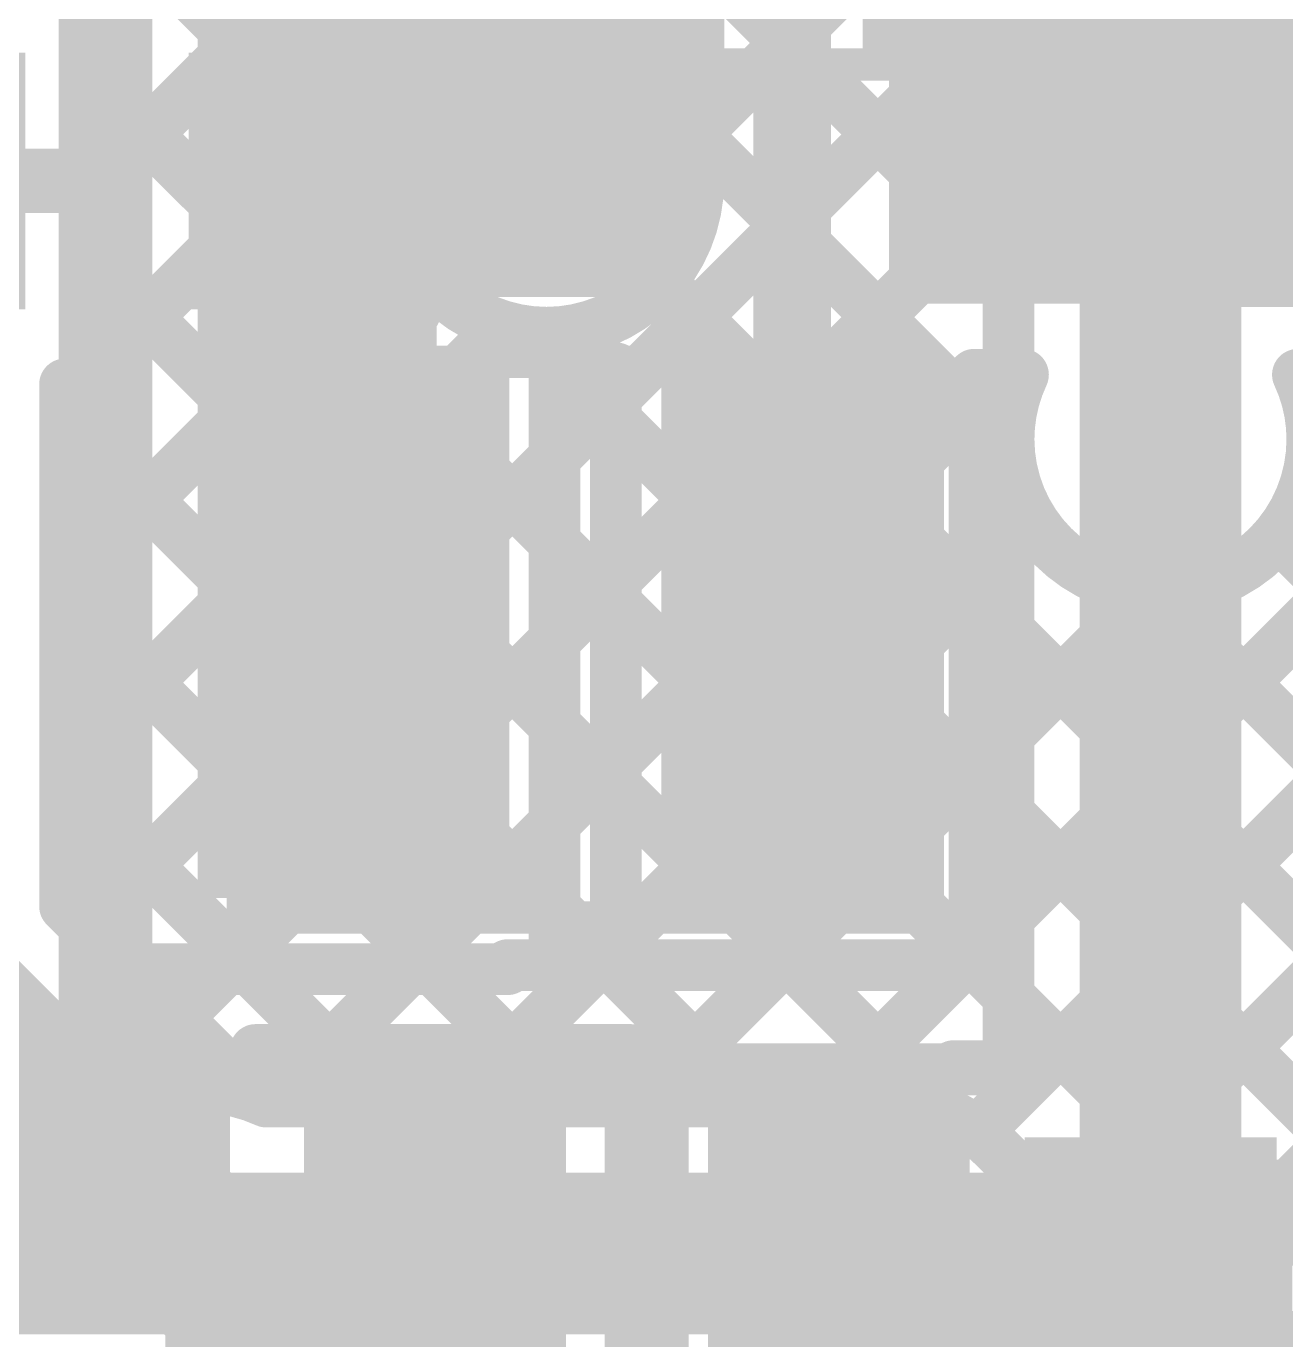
# Model space of a CAD drawing. Header units: millimetres. Extents: x 2.49 to 5.65, y 1.36 to 4.13.
# Drawn here: x 3.1775 to 3.3724, y 1.8217 to 2.0249 of the extents above; entities that cross this region are included whole.
import ezdxf

# ---------------------------------------------------------------- set-up
doc = ezdxf.new("R2010")
doc.units = ezdxf.units.MM
doc.header["$MEASUREMENT"] = 0
for name, color, linetype in [('BottomLayer', 5, 'Continuous'), ('MultiLayer', 9, 'Continuous'), ('TopLayer', 1, 'Continuous'), ('TopOverlay', 2, 'Continuous'), ('TopPaste', 8, 'Continuous'), ('TopSolder', 216, 'Continuous'), ('ViaHoleLayer', 16, 'Continuous')]:
    doc.layers.add(name, color=color, linetype=linetype)

# ---------------------------------------------------------------- blocks, each defined once
blk = doc.blocks.new('NTGD1100LT1G_8')
at = {"layer": 'TopLayer'}
for points in [[(-0.06299, 0.02559), (-0.02559, 0.02559), (-0.06299, 0.04921), (-0.02559, 0.04921)], [(0.02559, 0.02559), (0.06299, 0.02559), (0.02559, 0.04921), (0.06299, 0.04921)], [(-0.06299, -0.01181), (-0.02559, -0.01181), (-0.06299, 0.01181), (-0.02559, 0.01181)], [(0.02559, -0.01181), (0.06299, -0.01181), (0.02559, 0.01181), (0.06299, 0.01181)], [(-0.06299, -0.04921), (-0.02559, -0.04921), (-0.06299, -0.02559), (-0.02559, -0.02559)], [(0.02559, -0.04921), (0.06299, -0.04921), (0.02559, -0.02559), (0.06299, -0.02559)]]:
    blk.add_solid(points, dxfattribs=at)
at = {"layer": 'TopOverlay'}
for points, const_width in [([(-0.045, 0.06, 1), (-0.051, 0.06, 1)], 0.005), ([(-0.03925, 0.063, 1), (-0.03675, 0.063, 1)], 0.0025), ([(-0.03925, 0.063, 1), (-0.03675, 0.063, 1)], 0.0025), ([(0.03675, 0.063, 1), (0.03925, 0.063, 1)], 0.0025), ([(0.03675, 0.063, 1), (0.03925, 0.063, 1)], 0.0025), ([(-0.05225, 0.06, 1), (-0.04975, 0.06, 1)], 0.0025), ([(-0.04625, 0.06, 1), (-0.04375, 0.06, 1)], 0.0025), ([(-0.03925, 0.055, 1), (-0.03675, 0.055, 1)], 0.0025), ([(0.03675, 0.055, 1), (0.03925, 0.055, 1)], 0.0025), ([(-0.03925, -0.055, 1), (-0.03675, -0.055, 1)], 0.0025), ([(0.03675, -0.055, 1), (0.03925, -0.055, 1)], 0.0025), ([(-0.03925, -0.063, 1), (-0.03675, -0.063, 1)], 0.0025), ([(-0.03925, -0.063, 1), (-0.03675, -0.063, 1)], 0.0025), ([(0.03675, -0.063, 1), (0.03925, -0.063, 1)], 0.0025), ([(0.03675, -0.063, 1), (0.03925, -0.063, 1)], 0.0025)]:
    blk.add_lwpolyline(points, format="xyb", close=True, dxfattribs=dict(at, const_width=const_width))
at = {"layer": 'TopOverlay', "const_width": 0.005}
for points in [[(-0.038, 0.063), (-0.038, 0.055)], [(0.038, 0.063), (-0.038, 0.063)], [(0.038, 0.063), (0.038, 0.055)], [(-0.038, -0.055), (-0.038, -0.063)], [(0.038, -0.055), (0.038, -0.063)], [(0.038, -0.063), (-0.038, -0.063)]]:
    blk.add_lwpolyline(points, dxfattribs=at)
at = {"layer": 'TopPaste'}
for points in [[(-0.06299, 0.02559), (-0.02559, 0.02559), (-0.06299, 0.04921), (-0.02559, 0.04921)], [(0.02559, 0.02559), (0.06299, 0.02559), (0.02559, 0.04921), (0.06299, 0.04921)], [(-0.06299, -0.01181), (-0.02559, -0.01181), (-0.06299, 0.01181), (-0.02559, 0.01181)], [(0.02559, -0.01181), (0.06299, -0.01181), (0.02559, 0.01181), (0.06299, 0.01181)], [(-0.06299, -0.04921), (-0.02559, -0.04921), (-0.06299, -0.02559), (-0.02559, -0.02559)], [(0.02559, -0.04921), (0.06299, -0.04921), (0.02559, -0.02559), (0.06299, -0.02559)]]:
    blk.add_solid(points, dxfattribs=at)
at = {"layer": 'TopSolder'}
for points in [[(-0.06699, 0.02159), (-0.02159, 0.02159), (-0.06699, 0.05321), (-0.02159, 0.05321)], [(0.02159, 0.02159), (0.06699, 0.02159), (0.02159, 0.05321), (0.06699, 0.05321)], [(-0.06699, -0.01581), (-0.02159, -0.01581), (-0.06699, 0.01581), (-0.02159, 0.01581)], [(0.02159, -0.01581), (0.06699, -0.01581), (0.02159, 0.01581), (0.06699, 0.01581)], [(-0.06699, -0.05321), (-0.02159, -0.05321), (-0.06699, -0.02159), (-0.02159, -0.02159)], [(0.02159, -0.05321), (0.06699, -0.05321), (0.02159, -0.02159), (0.06699, -0.02159)]]:
    blk.add_solid(points, dxfattribs=at)
blk = doc.blocks.new('TPS61023DRLR_9')
at = {"layer": 'TopLayer'}
for points in [[(-0.04232, 0.01378), (-0.01594, 0.01378), (-0.04232, 0.02559), (-0.01594, 0.02559)], [(0.01594, 0.01378), (0.04232, 0.01378), (0.01594, 0.02559), (0.04232, 0.02559)], [(-0.04232, -0.00591), (-0.01594, -0.00591), (-0.04232, 0.00591), (-0.01594, 0.00591)], [(0.01594, -0.00591), (0.04232, -0.00591), (0.01594, 0.00591), (0.04232, 0.00591)], [(-0.04232, -0.02559), (-0.01594, -0.02559), (-0.04232, -0.01378), (-0.01594, -0.01378)], [(0.01594, -0.02559), (0.04232, -0.02559), (0.01594, -0.01378), (0.04232, -0.01378)]]:
    blk.add_solid(points, dxfattribs=at)
at = {"layer": 'TopOverlay'}
for points, const_width in [([(-0.038, 0.031, 1), (-0.04, 0.031, 1)], 0.005), ([(-0.04125, 0.031, 1), (-0.03875, 0.031, 1)], 0.0025), ([(-0.03925, 0.031, 1), (-0.03675, 0.031, 1)], 0.0025), ([(-0.02125, 0.032, 1), (-0.01875, 0.032, 1)], 0.0025), ([(0.01645, 0.032, 1), (0.01895, 0.032, 1)], 0.0025), ([(-0.0211, -0.031, 1), (-0.0186, -0.031, 1)], 0.0025), ([(0.0166, -0.031, 1), (0.0191, -0.031, 1)], 0.0025)]:
    blk.add_lwpolyline(points, format="xyb", close=True, dxfattribs=dict(at, const_width=const_width))
at = {"layer": 'TopOverlay', "const_width": 0.005}
for points in [[(-0.02, 0.032), (0.0177, 0.032)], [(-0.01985, -0.031), (0.01785, -0.031)]]:
    blk.add_lwpolyline(points, dxfattribs=at)
at = {"layer": 'TopPaste'}
for points in [[(-0.04232, 0.01378), (-0.01594, 0.01378), (-0.04232, 0.02559), (-0.01594, 0.02559)], [(0.01594, 0.01378), (0.04232, 0.01378), (0.01594, 0.02559), (0.04232, 0.02559)], [(-0.04232, -0.00591), (-0.01594, -0.00591), (-0.04232, 0.00591), (-0.01594, 0.00591)], [(0.01594, -0.00591), (0.04232, -0.00591), (0.01594, 0.00591), (0.04232, 0.00591)], [(-0.04232, -0.02559), (-0.01594, -0.02559), (-0.04232, -0.01378), (-0.01594, -0.01378)], [(0.01594, -0.02559), (0.04232, -0.02559), (0.01594, -0.01378), (0.04232, -0.01378)]]:
    blk.add_solid(points, dxfattribs=at)
at = {"layer": 'TopSolder'}
for points in [[(-0.04632, 0.00978), (-0.01194, 0.00978), (-0.04632, 0.02959), (-0.01194, 0.02959)], [(0.01194, 0.00978), (0.04632, 0.00978), (0.01194, 0.02959), (0.04632, 0.02959)], [(-0.04632, -0.00991), (-0.01194, -0.00991), (-0.04632, 0.00991), (-0.01194, 0.00991)], [(0.01194, -0.00991), (0.04632, -0.00991), (0.01194, 0.00991), (0.04632, 0.00991)], [(-0.04632, -0.02959), (-0.01194, -0.02959), (-0.04632, -0.00978), (-0.01194, -0.00978)], [(0.01194, -0.02959), (0.04632, -0.02959), (0.01194, -0.00978), (0.04632, -0.00978)]]:
    blk.add_solid(points, dxfattribs=at)
blk = doc.blocks.new('1239AS_H_1R0M_P2_70')
at = {"layer": 'TopLayer'}
for points in [[(-0.04921, -0.03937), (-0.01575, -0.03937), (-0.04921, 0.03937), (-0.01575, 0.03937)], [(0.01575, -0.03937), (0.04921, -0.03937), (0.01575, 0.03937), (0.04921, 0.03937)]]:
    blk.add_solid(points, dxfattribs=at)
at = {"layer": 'TopOverlay', "const_width": 0.005}
for points in [[(0.053, 0.043), (-0.053, 0.043)], [(-0.053, 0.043), (-0.053, -0.043)], [(0.053, 0.043), (0.053, -0.043)], [(0.053, -0.043), (-0.053, -0.043)]]:
    blk.add_lwpolyline(points, dxfattribs=at)
at = {"layer": 'TopOverlay', "const_width": 0.0025}
for points in [[(-0.05425, 0.043, 1), (-0.05175, 0.043, 1)], [(-0.05425, 0.043, 1), (-0.05175, 0.043, 1)], [(0.05175, 0.043, 1), (0.05425, 0.043, 1)], [(0.05175, 0.043, 1), (0.05425, 0.043, 1)], [(-0.05425, -0.043, 1), (-0.05175, -0.043, 1)], [(-0.05425, -0.043, 1), (-0.05175, -0.043, 1)], [(0.05175, -0.043, 1), (0.05425, -0.043, 1)], [(0.05175, -0.043, 1), (0.05425, -0.043, 1)]]:
    blk.add_lwpolyline(points, format="xyb", close=True, dxfattribs=at)
at = {"layer": 'TopPaste'}
for points in [[(-0.04921, -0.03937), (-0.01575, -0.03937), (-0.04921, 0.03937), (-0.01575, 0.03937)], [(0.01575, -0.03937), (0.04921, -0.03937), (0.01575, 0.03937), (0.04921, 0.03937)]]:
    blk.add_solid(points, dxfattribs=at)
at = {"layer": 'TopSolder'}
for points in [[(-0.05321, -0.04337), (-0.01175, -0.04337), (-0.05321, 0.04337), (-0.01175, 0.04337)], [(0.01175, -0.04337), (0.05321, -0.04337), (0.01175, 0.04337), (0.05321, 0.04337)]]:
    blk.add_solid(points, dxfattribs=at)
blk = doc.blocks.new('C__0805_85')
at = {"layer": 'TopLayer'}
for points in [[(-0.06, -0.03), (-0.02, -0.03), (-0.06, 0.03), (-0.02, 0.03)], [(0.02, -0.03), (0.06, -0.03), (0.02, 0.03), (0.06, 0.03)]]:
    blk.add_solid(points, dxfattribs=at)
at = {"layer": 'TopOverlay', "const_width": 0.005}
for points in [[(-0.064, -0.034), (-0.064, 0.034)], [(-0.024, 0.034), (-0.064, 0.034)], [(0.064, 0.034), (0.024, 0.034)], [(0.064, -0.034), (0.064, 0.034)], [(-0.024, -0.034), (-0.064, -0.034)], [(0.064, -0.034), (0.024, -0.034)]]:
    blk.add_lwpolyline(points, dxfattribs=at)
at = {"layer": 'TopOverlay', "const_width": 0.0025}
for points in [[(-0.06525, 0.034, 1), (-0.06275, 0.034, 1)], [(-0.06525, 0.034, 1), (-0.06275, 0.034, 1)], [(-0.02525, 0.034, 1), (-0.02275, 0.034, 1)], [(0.02275, 0.034, 1), (0.02525, 0.034, 1)], [(0.06275, 0.034, 1), (0.06525, 0.034, 1)], [(0.06275, 0.034, 1), (0.06525, 0.034, 1)], [(-0.06525, -0.034, 1), (-0.06275, -0.034, 1)], [(-0.06525, -0.034, 1), (-0.06275, -0.034, 1)], [(-0.02525, -0.034, 1), (-0.02275, -0.034, 1)], [(0.02275, -0.034, 1), (0.02525, -0.034, 1)], [(0.06275, -0.034, 1), (0.06525, -0.034, 1)], [(0.06275, -0.034, 1), (0.06525, -0.034, 1)]]:
    blk.add_lwpolyline(points, format="xyb", close=True, dxfattribs=at)
at = {"layer": 'TopPaste'}
for points in [[(-0.06, -0.03), (-0.02, -0.03), (-0.06, 0.03), (-0.02, 0.03)], [(0.02, -0.03), (0.06, -0.03), (0.02, 0.03), (0.06, 0.03)]]:
    blk.add_solid(points, dxfattribs=at)
at = {"layer": 'TopSolder'}
for points in [[(-0.06276, -0.03276), (-0.01724, -0.03276), (-0.06276, 0.03276), (-0.01724, 0.03276)], [(0.01724, -0.03276), (0.06276, -0.03276), (0.01724, 0.03276), (0.06276, 0.03276)]]:
    blk.add_solid(points, dxfattribs=at)
blk = doc.blocks.new('C__0603_88')
at = {"layer": 'TopLayer'}
for points in [[(-0.045, 0.0175), (-0.045, -0.0175), (-0.015, 0.0175), (-0.015, -0.0175)], [(0.015, 0.0175), (0.015, -0.0175), (0.045, 0.0175), (0.045, -0.0175)]]:
    blk.add_solid(points, dxfattribs=at)
at = {"layer": 'TopOverlay', "const_width": 0.005}
for points in [[(-0.018, 0.021), (-0.049, 0.021)], [(-0.049, 0.021), (-0.049, -0.021)], [(0.049, 0.021), (0.018, 0.021)], [(0.049, 0.021), (0.049, -0.021)], [(-0.018, -0.021), (-0.049, -0.021)], [(0.049, -0.021), (0.018, -0.021)]]:
    blk.add_lwpolyline(points, dxfattribs=at)
at = {"layer": 'TopOverlay', "const_width": 0.0025}
for points in [[(-0.05025, 0.021, 1), (-0.04775, 0.021, 1)], [(-0.05025, 0.021, 1), (-0.04775, 0.021, 1)], [(-0.01925, 0.021, 1), (-0.01675, 0.021, 1)], [(0.01675, 0.021, 1), (0.01925, 0.021, 1)], [(0.04775, 0.021, 1), (0.05025, 0.021, 1)], [(0.04775, 0.021, 1), (0.05025, 0.021, 1)], [(-0.05025, -0.021, 1), (-0.04775, -0.021, 1)], [(-0.05025, -0.021, 1), (-0.04775, -0.021, 1)], [(-0.01925, -0.021, 1), (-0.01675, -0.021, 1)], [(0.01675, -0.021, 1), (0.01925, -0.021, 1)], [(0.04775, -0.021, 1), (0.05025, -0.021, 1)], [(0.04775, -0.021, 1), (0.05025, -0.021, 1)]]:
    blk.add_lwpolyline(points, format="xyb", close=True, dxfattribs=at)
at = {"layer": 'TopPaste'}
for points in [[(-0.045, 0.0175), (-0.045, -0.0175), (-0.015, 0.0175), (-0.015, -0.0175)], [(0.015, 0.0175), (0.015, -0.0175), (0.045, 0.0175), (0.045, -0.0175)]]:
    blk.add_solid(points, dxfattribs=at)
at = {"layer": 'TopSolder'}
for points in [[(-0.04736, 0.01986), (-0.04736, -0.01986), (-0.01264, 0.01986), (-0.01264, -0.01986)], [(0.01264, 0.01986), (0.01264, -0.01986), (0.04736, 0.01986), (0.04736, -0.01986)]]:
    blk.add_solid(points, dxfattribs=at)
blk = doc.blocks.new('C__0603_91')
at = {"layer": 'TopLayer'}
for points in [[(-0.045, 0.0175), (-0.045, -0.0175), (-0.015, 0.0175), (-0.015, -0.0175)], [(0.015, 0.0175), (0.015, -0.0175), (0.045, 0.0175), (0.045, -0.0175)]]:
    blk.add_solid(points, dxfattribs=at)
at = {"layer": 'TopOverlay', "const_width": 0.005}
for points in [[(-0.049, 0.021), (-0.049, -0.021)], [(-0.018, 0.021), (-0.049, 0.021)], [(0.049, 0.021), (0.018, 0.021)], [(0.049, 0.021), (0.049, -0.021)], [(-0.018, -0.021), (-0.049, -0.021)], [(0.049, -0.021), (0.018, -0.021)]]:
    blk.add_lwpolyline(points, dxfattribs=at)
at = {"layer": 'TopOverlay', "const_width": 0.0025}
for points in [[(-0.05025, 0.021, 1), (-0.04775, 0.021, 1)], [(-0.05025, 0.021, 1), (-0.04775, 0.021, 1)], [(-0.01925, 0.021, 1), (-0.01675, 0.021, 1)], [(0.01675, 0.021, 1), (0.01925, 0.021, 1)], [(0.04775, 0.021, 1), (0.05025, 0.021, 1)], [(0.04775, 0.021, 1), (0.05025, 0.021, 1)], [(-0.05025, -0.021, 1), (-0.04775, -0.021, 1)], [(-0.05025, -0.021, 1), (-0.04775, -0.021, 1)], [(-0.01925, -0.021, 1), (-0.01675, -0.021, 1)], [(0.01675, -0.021, 1), (0.01925, -0.021, 1)], [(0.04775, -0.021, 1), (0.05025, -0.021, 1)], [(0.04775, -0.021, 1), (0.05025, -0.021, 1)]]:
    blk.add_lwpolyline(points, format="xyb", close=True, dxfattribs=at)
at = {"layer": 'TopPaste'}
for points in [[(-0.045, 0.0175), (-0.045, -0.0175), (-0.015, 0.0175), (-0.015, -0.0175)], [(0.015, 0.0175), (0.015, -0.0175), (0.045, 0.0175), (0.045, -0.0175)]]:
    blk.add_solid(points, dxfattribs=at)
at = {"layer": 'TopSolder'}
for points in [[(-0.049, 0.0215), (-0.049, -0.0215), (-0.011, 0.0215), (-0.011, -0.0215)], [(0.011, 0.0215), (0.011, -0.0215), (0.049, 0.0215), (0.049, -0.0215)]]:
    blk.add_solid(points, dxfattribs=at)

msp = doc.modelspace()

# ---------------------------------------------------------------- linework, layer by layer
at = {"layer": 'BottomLayer'}
for points, const_width in [([(3.301, 1.8585), (3.694, 2.2515)], 0.008), ([(3.32463, 1.85385), (3.72228, 2.2515)], 0.008), ([(3.33895, 1.83988), (3.75057, 2.2515)], 0.008), ([(3.36445, 1.8371), (3.66996, 2.14261)], 0.008), ([(3.258, 2.001), (3.258, 2.124)], 0.025), ([(3.353, 1.961), (3.353, 2.121)], 0.025), ([(3.2345, 2.001), (3.2345, 2.124)], 0.008), ([(3.1865, 1.85397), (3.1865, 2.12127)], 0.008), ([(3.3295, 1.961), (3.3295, 2.121)], 0.008), ([(3.2815, 2.001), (3.2815, 2.11427)], 0.008), ([(3.1865, 2.02684), (3.2345, 2.07484)], 0.008), ([(3.1865, 2.07438), (3.2345, 2.02638)], 0.008), ([(3.2815, 2.06423), (3.3295, 2.01623)], 0.008), ([(3.2815, 2.00871), (3.3295, 2.05671)], 0.008), ([(3.1865, 1.99856), (3.2345, 2.04656)], 0.008), ([(3.1865, 2.04609), (3.23471, 1.99788)], 0.008), ([(3.2815, 2.03594), (3.3295, 1.98794)], 0.008), ([(3.1865, 1.88542), (3.3295, 2.02842)], 0.008), ([(3.1865, 1.97028), (3.2345, 2.01828)], 0.008), ([(3.1865, 2.01781), (3.36721, 1.8371)], 0.008), ([(3.2815, 2.00766), (3.32954, 1.95962)], 0.008), ([(3.1865, 1.85714), (3.3295, 2.00014)], 0.008), ([(3.1865, 1.94199), (3.23636, 1.99185)], 0.008), ([(3.1865, 1.98952), (3.31912, 1.8569)], 0.008), ([(3.27553, 1.98535), (3.41679, 1.84408)], 0.008), ([(3.1865, 1.91371), (3.25128, 1.97848)], 0.008), ([(3.25488, 1.97771), (3.39549, 1.8371)], 0.008), ([(3.21615, 1.8585), (3.3295, 1.97185)], 0.008), ([(3.1865, 1.96124), (3.28924, 1.8585)], 0.008), ([(3.24443, 1.8585), (3.33363, 1.9477)], 0.008), ([(3.37125, 1.94619), (3.43761, 1.87984)], 0.008), ([(3.27271, 1.8585), (3.35175, 1.93753)], 0.008), ([(3.35162, 1.93754), (3.42346, 1.8657)], 0.008), ([(3.1865, 1.93295), (3.26095, 1.8585)], 0.008), ([(3.1865, 1.90467), (3.23267, 1.8585)], 0.008), ([(3.1865, 1.87639), (3.20214, 1.86074)], 0.008), ([(3.21468, 1.8585), (3.3106, 1.8585)], 0.008), ([(3.204, 1.835), (3.204, 1.85681)], 0.01), ([(3.32723, 1.8516), (3.34173, 1.8371)], 0.008), ([(3.204, 1.835), (3.231, 1.808)], 0.025), ([(3.204, 1.835), (3.3106, 1.835)], 0.025), ([(3.3106, 1.835), (3.332, 1.8136)], 0.025), ([(3.204, 1.81319), (3.204, 1.835)], 0.01), ([(3.34173, 1.8371), (3.40879, 1.8371)], 0.008), ([(3.332, 1.8136), (3.44029, 1.8136)], 0.025)]:
    msp.add_lwpolyline(points, dxfattribs=dict(at, const_width=const_width))
for points, const_width in [([(3.1845, 2.02684, 1), (3.1885, 2.02684, 1)], 0.004), ([(3.3275, 2.02842, 1), (3.3315, 2.02842, 1)], 0.004), ([(3.2325, 2.02638, 1), (3.2365, 2.02638, 1)], 0.004), ([(3.1845, 2.01781, 1), (3.1885, 2.01781, 1)], 0.004), ([(3.2325, 2.01828, 1), (3.2365, 2.01828, 1)], 0.004), ([(3.3275, 2.01623, 1), (3.3315, 2.01623, 1)], 0.004), ([(3.25175, 2.001, 1), (3.26425, 2.001, 1)], 0.0125), ([(3.25209, 2.001, 1), (3.26391, 2.001, 1)], 0.01181), ([(3.2795, 2.00871, 1), (3.2835, 2.00871, 1)], 0.004), ([(3.2795, 2.00766, 1), (3.2835, 2.00766, 1)], 0.004), ([(3.2325, 2.001, 1), (3.2365, 2.001, 1)], 0.004), ([(3.2325, 2.001, 1), (3.2365, 2.001, 1)], 0.004), ([(3.2795, 2.001, 1), (3.2835, 2.001, 1)], 0.004), ([(3.2795, 2.001, 1), (3.2835, 2.001, 1)], 0.004), ([(3.1845, 1.99856, 1), (3.1885, 1.99856, 1)], 0.004), ([(3.3275, 2.00014, 1), (3.3315, 2.00014, 1)], 0.004), ([(3.23271, 1.99788, 1), (3.23671, 1.99788, 1)], 0.004), ([(3.23436, 1.99185, 1), (3.23836, 1.99185, 1)], 0.004), ([(3.1845, 1.98952, 1), (3.1885, 1.98952, 1)], 0.004), ([(3.3275, 1.98794, 1), (3.3315, 1.98794, 1)], 0.004), ([(3.27353, 1.98535, 1), (3.27753, 1.98535, 1)], 0.004), ([(3.24928, 1.97848, 1), (3.25328, 1.97848, 1)], 0.004), ([(3.25288, 1.97771, 1), (3.25688, 1.97771, 1)], 0.004), ([(3.3275, 1.97185, 1), (3.3315, 1.97185, 1)], 0.004), ([(3.1845, 1.97028, 1), (3.1885, 1.97028, 1)], 0.004), ([(3.34675, 1.961, 1), (3.35925, 1.961, 1)], 0.0125), ([(3.34709, 1.961, 1), (3.35891, 1.961, 1)], 0.01181), ([(3.1845, 1.96124, 1), (3.1885, 1.96124, 1)], 0.004), ([(3.3275, 1.961, 1), (3.3315, 1.961, 1)], 0.004), ([(3.3275, 1.961, 1), (3.3315, 1.961, 1)], 0.004), ([(3.32754, 1.95962, 1), (3.33154, 1.95962, 1)], 0.004), ([(3.33163, 1.9477, 1), (3.33563, 1.9477, 1)], 0.004), ([(3.36925, 1.94619, 1), (3.37325, 1.94619, 1)], 0.004), ([(3.1845, 1.94199, 1), (3.1885, 1.94199, 1)], 0.004), ([(3.34962, 1.93754, 1), (3.35362, 1.93754, 1)], 0.004), ([(3.34975, 1.93753, 1), (3.35375, 1.93753, 1)], 0.004), ([(3.1845, 1.93295, 1), (3.1885, 1.93295, 1)], 0.004), ([(3.1845, 1.91371, 1), (3.1885, 1.91371, 1)], 0.004), ([(3.1845, 1.90467, 1), (3.1885, 1.90467, 1)], 0.004), ([(3.1845, 1.88542, 1), (3.1885, 1.88542, 1)], 0.004), ([(3.1845, 1.87639, 1), (3.1885, 1.87639, 1)], 0.004), ([(3.20014, 1.86074, 1), (3.20414, 1.86074, 1)], 0.004), ([(3.21268, 1.8585, 1), (3.21668, 1.8585, 1)], 0.004), ([(3.21268, 1.8585, 1), (3.21668, 1.8585, 1)], 0.004), ([(3.21415, 1.8585, 1), (3.21815, 1.8585, 1)], 0.004), ([(3.23067, 1.8585, 1), (3.23467, 1.8585, 1)], 0.004), ([(3.24243, 1.8585, 1), (3.24643, 1.8585, 1)], 0.004), ([(3.25895, 1.8585, 1), (3.26295, 1.8585, 1)], 0.004), ([(3.27071, 1.8585, 1), (3.27471, 1.8585, 1)], 0.004), ([(3.28724, 1.8585, 1), (3.29124, 1.8585, 1)], 0.004), ([(3.299, 1.8585, 1), (3.303, 1.8585, 1)], 0.004), ([(3.3086, 1.8585, 1), (3.3126, 1.8585, 1)], 0.004), ([(3.3086, 1.8585, 1), (3.3126, 1.8585, 1)], 0.004), ([(3.3086, 1.8585, 1), (3.3126, 1.8585, 1)], 0.004), ([(3.1845, 1.85714, 1), (3.1885, 1.85714, 1)], 0.004), ([(3.2015, 1.85681, 1), (3.2065, 1.85681, 1)], 0.005), ([(3.31712, 1.8569, 1), (3.32112, 1.8569, 1)], 0.004), ([(3.1845, 1.85397, 1), (3.1885, 1.85397, 1)], 0.004), ([(3.1845, 1.85397, 1), (3.1885, 1.85397, 1)], 0.004), ([(3.32263, 1.85385, 1), (3.32663, 1.85385, 1)], 0.004), ([(3.32522, 1.85162, 1), (3.32922, 1.85162, 1)], 0.004), ([(3.32523, 1.8516, 1), (3.32923, 1.8516, 1)], 0.004), ([(3.32523, 1.8516, 1), (3.32923, 1.8516, 1)], 0.004), ([(3.19775, 1.835, 1), (3.21025, 1.835, 1)], 0.0125), ([(3.19775, 1.835, 1), (3.21025, 1.835, 1)], 0.0125), ([(3.19809, 1.835, 1), (3.20991, 1.835, 1)], 0.01181), ([(3.30435, 1.835, 1), (3.31685, 1.835, 1)], 0.0125), ([(3.30435, 1.835, 1), (3.31685, 1.835, 1)], 0.0125), ([(3.33695, 1.83988, 1), (3.34095, 1.83988, 1)], 0.004), ([(3.2015, 1.835, 1), (3.2065, 1.835, 1)], 0.005), ([(3.2015, 1.835, 1), (3.2065, 1.835, 1)], 0.005), ([(3.33973, 1.8371, 1), (3.34373, 1.8371, 1)], 0.004), ([(3.33973, 1.8371, 1), (3.34373, 1.8371, 1)], 0.004), ([(3.36245, 1.8371, 1), (3.36645, 1.8371, 1)], 0.004), ([(3.36521, 1.8371, 1), (3.36921, 1.8371, 1)], 0.004), ([(3.32575, 1.8136, 1), (3.33825, 1.8136, 1)], 0.0125), ([(3.32575, 1.8136, 1), (3.33825, 1.8136, 1)], 0.0125)]:
    msp.add_lwpolyline(points, format="xyb", close=True, dxfattribs=dict(at, const_width=const_width))
at = {"layer": 'BottomLayer', "const_width": 0.008}
for points in [[(3.2815, 2.001, -1), (3.2345, 2.001)], [(3.3765, 1.961, -1), (3.3295, 1.961)], [(3.1865, 1.85397, -0.301529), (3.21468, 1.8585)], [(3.3106, 1.8585, -0.198912), (3.32722, 1.85162)], [(3.3106, 1.8585, -0.199188), (3.32723, 1.8516)]]:
    msp.add_lwpolyline(points, format="xyb", dxfattribs=at)
at = {"layer": 'MultiLayer', "const_width": 0.01181}
for points in [[(3.25209, 2.001, 1), (3.26391, 2.001, 1)], [(3.34709, 1.961, 1), (3.35891, 1.961, 1)], [(3.19809, 1.835, 1), (3.20991, 1.835, 1)]]:
    msp.add_lwpolyline(points, format="xyb", close=True, dxfattribs=at)
at = {"layer": 'TopLayer'}
for points, const_width in [([(3.193, 1.87923), (3.193, 2.079)], 0.008), ([(3.213, 2.001), (3.213, 2.05)], 0.012), ([(3.296, 1.93048), (3.296, 2.041)], 0.012), ([(3.189, 2.0185), (3.189, 2.0325)], 0.008), ([(3.189, 2.0185), (3.189, 2.0325)], 0.008), ([(3.189, 1.9695), (3.189, 2.0185)], 0.008), ([(3.189, 2.01531), (3.193, 2.01131)], 0.008), ([(3.189, 2.00106), (3.193, 2.00506)], 0.008), ([(3.213, 2.001), (3.23152, 1.98248)], 0.012), ([(3.16, 2.001), (3.185, 2.001)], 0.01), ([(3.189, 1.98702), (3.193, 1.98302)], 0.008), ([(3.23152, 1.93), (3.23152, 1.98248)], 0.012), ([(3.189, 1.97278), (3.193, 1.97678)], 0.008), ([(3.18572, 1.9695), (3.189, 1.97278)], 0.008), ([(3.25925, 1.972), (3.26875, 1.972)], 0.008), ([(3.25925, 1.87963), (3.25925, 1.972)], 0.008), ([(3.26059, 1.972), (3.26875, 1.96384)], 0.008), ([(3.26875, 1.87963), (3.26875, 1.972)], 0.008), ([(3.32421, 1.96657), (3.32865, 1.971)], 0.008), ([(3.32421, 1.971), (3.33173, 1.971)], 0.008), ([(3.32421, 1.87963), (3.32421, 1.971)], 0.008), ([(3.37427, 1.971), (3.5282, 1.971)], 0.008), ([(3.37473, 1.971), (3.48173, 1.864)], 0.008), ([(3.1835, 1.9695), (3.189, 1.9695)], 0.008), ([(3.1835, 1.88873), (3.1835, 1.9695)], 0.008), ([(3.1835, 1.96728), (3.18572, 1.9695)], 0.008), ([(3.353, 1.841), (3.353, 1.961)], 0.025), ([(3.25925, 1.95818), (3.26875, 1.96767)], 0.008), ([(3.1835, 1.96424), (3.193, 1.95474)], 0.008), ([(3.32421, 1.96495), (3.3295, 1.95966)], 0.008), ([(3.3295, 1.864), (3.3295, 1.961)], 0.008), ([(3.1835, 1.93899), (3.193, 1.94849)], 0.008), ([(3.25925, 1.94506), (3.26875, 1.93556)], 0.008), ([(3.32421, 1.93828), (3.3295, 1.94357)], 0.008), ([(3.25925, 1.92989), (3.26875, 1.93939)], 0.008), ([(3.1835, 1.93595), (3.193, 1.92645)], 0.008), ([(3.32421, 1.93666), (3.3295, 1.93138)], 0.008), ([(3.296, 1.93048), (3.29648, 1.93)], 0.012), ([(3.1835, 1.91071), (3.193, 1.92021)], 0.008), ([(3.25925, 1.91677), (3.26875, 1.90727)], 0.008), ([(3.32421, 1.91), (3.3295, 1.91529)], 0.008), ([(3.25925, 1.90161), (3.26875, 1.9111)], 0.008), ([(3.1835, 1.90767), (3.193, 1.89817)], 0.008), ([(3.32421, 1.90838), (3.3295, 1.90309)], 0.008), ([(3.18666, 1.88558), (3.193, 1.89192)], 0.008), ([(3.1835, 1.88873), (3.193, 1.87923)], 0.008), ([(3.25925, 1.88849), (3.28424, 1.8635)], 0.008), ([(3.16, 1.879), (3.204, 1.835)], 0.025), ([(3.32421, 1.88171), (3.3295, 1.887)], 0.008), ([(3.25243, 1.8665), (3.26875, 1.88282)], 0.008), ([(3.19323, 1.879), (3.252, 1.879)], 0.008), ([(3.19323, 1.879), (3.213, 1.85923)], 0.008), ([(3.2008, 1.87144), (3.20836, 1.879)], 0.008), ([(3.21217, 1.879), (3.22467, 1.8665)], 0.008), ([(3.22415, 1.8665), (3.23665, 1.879)], 0.008), ([(3.24045, 1.879), (3.25295, 1.8665)], 0.008), ([(3.252, 1.87963), (3.25925, 1.87963)], 0.008), ([(3.26875, 1.87963), (3.32421, 1.87963)], 0.008), ([(3.27771, 1.8635), (3.29384, 1.87963)], 0.008), ([(3.29639, 1.87963), (3.31252, 1.8635)], 0.008), ([(3.306, 1.8635), (3.32213, 1.87963)], 0.008), ([(3.32421, 1.88009), (3.3295, 1.87481)], 0.008), ([(3.213, 1.8665), (3.271, 1.8665)], 0.008), ([(3.213, 1.85923), (3.213, 1.8665)], 0.008), ([(3.271, 1.8035), (3.271, 1.8665)], 0.008), ([(3.242, 1.835), (3.242, 1.8625)], 0.01), ([(3.276, 1.8635), (3.321, 1.8635)], 0.008), ([(3.276, 1.8145), (3.276, 1.8635)], 0.008), ([(3.321, 1.864), (3.3295, 1.864)], 0.008), ([(3.321, 1.8635), (3.328, 1.8635)], 0.008), ([(3.271, 1.85679), (3.276, 1.86179)], 0.008), ([(3.204, 1.835), (3.204, 1.85681)], 0.01), ([(3.271, 1.84845), (3.276, 1.84345)], 0.008), ([(2.988, 1.835), (3.204, 1.835)], 0.025), ([(3.204, 1.835), (3.242, 1.835)], 0.025), ([(3.302, 1.835), (3.33711, 1.835)], 0.025), ([(3.34206, 1.83006), (3.35071, 1.8214)], 0.025), ([(3.204, 1.81319), (3.204, 1.835)], 0.01), ([(3.242, 1.835), (3.267, 1.835)], 0.01), ([(3.271, 1.8285), (3.276, 1.8335)], 0.008), ([(3.271, 1.82017), (3.276, 1.81517)], 0.008)]:
    msp.add_lwpolyline(points, dxfattribs=dict(at, const_width=const_width))
for points, const_width in [([(3.187, 2.0185, 1), (3.191, 2.0185, 1)], 0.004), ([(3.187, 2.0185, 1), (3.191, 2.0185, 1)], 0.004), ([(3.187, 2.0185, 1), (3.191, 2.0185, 1)], 0.004), ([(3.187, 2.01531, 1), (3.191, 2.01531, 1)], 0.004), ([(3.191, 2.01131, 1), (3.195, 2.01131, 1)], 0.004), ([(3.25209, 2.001, 1), (3.26391, 2.001, 1)], 0.01181), ([(3.191, 2.00506, 1), (3.195, 2.00506, 1)], 0.004), ([(3.21, 2.001, 1), (3.216, 2.001, 1)], 0.006), ([(3.21, 2.001, 1), (3.216, 2.001, 1)], 0.006), ([(3.1825, 2.001, 1), (3.1875, 2.001, 1)], 0.005), ([(3.187, 2.00106, 1), (3.191, 2.00106, 1)], 0.004), ([(3.187, 1.98702, 1), (3.191, 1.98702, 1)], 0.004), ([(3.22852, 1.98248, 1), (3.23452, 1.98248, 1)], 0.006), ([(3.22852, 1.98248, 1), (3.23452, 1.98248, 1)], 0.006), ([(3.191, 1.98302, 1), (3.195, 1.98302, 1)], 0.004), ([(3.191, 1.97678, 1), (3.195, 1.97678, 1)], 0.004), ([(3.187, 1.97278, 1), (3.191, 1.97278, 1)], 0.004), ([(3.187, 1.97278, 1), (3.191, 1.97278, 1)], 0.004), ([(3.25725, 1.972, 1), (3.26125, 1.972, 1)], 0.004), ([(3.25725, 1.972, 1), (3.26125, 1.972, 1)], 0.004), ([(3.25859, 1.972, 1), (3.26259, 1.972, 1)], 0.004), ([(3.26675, 1.972, 1), (3.27075, 1.972, 1)], 0.004), ([(3.26675, 1.972, 1), (3.27075, 1.972, 1)], 0.004), ([(3.32221, 1.971, 1), (3.32621, 1.971, 1)], 0.004), ([(3.32221, 1.971, 1), (3.32621, 1.971, 1)], 0.004), ([(3.32665, 1.971, 1), (3.33065, 1.971, 1)], 0.004), ([(3.32973, 1.971, 1), (3.33373, 1.971, 1)], 0.004), ([(3.32973, 1.971, 1), (3.33373, 1.971, 1)], 0.004), ([(3.37227, 1.971, 1), (3.37627, 1.971, 1)], 0.004), ([(3.37227, 1.971, 1), (3.37627, 1.971, 1)], 0.004), ([(3.37273, 1.971, 1), (3.37673, 1.971, 1)], 0.004), ([(3.1815, 1.9695, 1), (3.1855, 1.9695, 1)], 0.004), ([(3.1815, 1.9695, 1), (3.1855, 1.9695, 1)], 0.004), ([(3.18372, 1.9695, 1), (3.18772, 1.9695, 1)], 0.004), ([(3.18372, 1.9695, 1), (3.18772, 1.9695, 1)], 0.004), ([(3.187, 1.9695, 1), (3.191, 1.9695, 1)], 0.004), ([(3.187, 1.9695, 1), (3.191, 1.9695, 1)], 0.004), ([(3.34675, 1.961, 1), (3.35925, 1.961, 1)], 0.0125), ([(3.34709, 1.961, 1), (3.35891, 1.961, 1)], 0.01181), ([(3.1815, 1.96728, 1), (3.1855, 1.96728, 1)], 0.004), ([(3.26675, 1.96767, 1), (3.27075, 1.96767, 1)], 0.004), ([(3.32221, 1.96657, 1), (3.32621, 1.96657, 1)], 0.004), ([(3.1815, 1.96424, 1), (3.1855, 1.96424, 1)], 0.004), ([(3.26675, 1.96384, 1), (3.27075, 1.96384, 1)], 0.004), ([(3.32221, 1.96495, 1), (3.32621, 1.96495, 1)], 0.004), ([(3.3275, 1.961, 1), (3.3315, 1.961, 1)], 0.004), ([(3.3275, 1.961, 1), (3.3315, 1.961, 1)], 0.004), ([(3.3275, 1.95966, 1), (3.3315, 1.95966, 1)], 0.004), ([(3.25725, 1.95818, 1), (3.26125, 1.95818, 1)], 0.004), ([(3.191, 1.95474, 1), (3.195, 1.95474, 1)], 0.004), ([(3.191, 1.94849, 1), (3.195, 1.94849, 1)], 0.004), ([(3.25725, 1.94506, 1), (3.26125, 1.94506, 1)], 0.004), ([(3.3275, 1.94357, 1), (3.3315, 1.94357, 1)], 0.004), ([(3.26675, 1.93939, 1), (3.27075, 1.93939, 1)], 0.004), ([(3.1815, 1.93899, 1), (3.1855, 1.93899, 1)], 0.004), ([(3.32221, 1.93828, 1), (3.32621, 1.93828, 1)], 0.004), ([(3.1815, 1.93595, 1), (3.1855, 1.93595, 1)], 0.004), ([(3.26675, 1.93556, 1), (3.27075, 1.93556, 1)], 0.004), ([(3.32221, 1.93666, 1), (3.32621, 1.93666, 1)], 0.004), ([(3.22852, 1.93, 1), (3.23452, 1.93, 1)], 0.006), ([(3.293, 1.93048, 1), (3.299, 1.93048, 1)], 0.006), ([(3.293, 1.93048, 1), (3.299, 1.93048, 1)], 0.006), ([(3.29348, 1.93, 1), (3.29948, 1.93, 1)], 0.006), ([(3.3275, 1.93138, 1), (3.3315, 1.93138, 1)], 0.004), ([(3.25725, 1.92989, 1), (3.26125, 1.92989, 1)], 0.004), ([(3.191, 1.92645, 1), (3.195, 1.92645, 1)], 0.004), ([(3.191, 1.92021, 1), (3.195, 1.92021, 1)], 0.004), ([(3.25725, 1.91677, 1), (3.26125, 1.91677, 1)], 0.004), ([(3.3275, 1.91529, 1), (3.3315, 1.91529, 1)], 0.004), ([(3.26675, 1.9111, 1), (3.27075, 1.9111, 1)], 0.004), ([(3.1815, 1.91071, 1), (3.1855, 1.91071, 1)], 0.004), ([(3.32221, 1.91, 1), (3.32621, 1.91, 1)], 0.004), ([(3.1815, 1.90767, 1), (3.1855, 1.90767, 1)], 0.004), ([(3.26675, 1.90727, 1), (3.27075, 1.90727, 1)], 0.004), ([(3.32221, 1.90838, 1), (3.32621, 1.90838, 1)], 0.004), ([(3.3275, 1.90309, 1), (3.3315, 1.90309, 1)], 0.004), ([(3.25725, 1.90161, 1), (3.26125, 1.90161, 1)], 0.004), ([(3.191, 1.89817, 1), (3.195, 1.89817, 1)], 0.004), ([(3.191, 1.89192, 1), (3.195, 1.89192, 1)], 0.004), ([(3.1815, 1.88873, 1), (3.1855, 1.88873, 1)], 0.004), ([(3.1815, 1.88873, 1), (3.1855, 1.88873, 1)], 0.004), ([(3.25725, 1.88849, 1), (3.26125, 1.88849, 1)], 0.004), ([(3.3275, 1.887, 1), (3.3315, 1.887, 1)], 0.004), ([(3.18466, 1.88558, 1), (3.18866, 1.88558, 1)], 0.004), ([(3.26675, 1.88282, 1), (3.27075, 1.88282, 1)], 0.004), ([(3.32221, 1.88171, 1), (3.32621, 1.88171, 1)], 0.004), ([(3.191, 1.87923, 1), (3.195, 1.87923, 1)], 0.004), ([(3.191, 1.87923, 1), (3.195, 1.87923, 1)], 0.004), ([(3.19123, 1.879, 1), (3.19523, 1.879, 1)], 0.004), ([(3.19123, 1.879, 1), (3.19523, 1.879, 1)], 0.004), ([(3.20636, 1.879, 1), (3.21036, 1.879, 1)], 0.004), ([(3.21017, 1.879, 1), (3.21417, 1.879, 1)], 0.004), ([(3.23465, 1.879, 1), (3.23865, 1.879, 1)], 0.004), ([(3.23845, 1.879, 1), (3.24245, 1.879, 1)], 0.004), ([(3.25, 1.87963, 1), (3.254, 1.87963, 1)], 0.004), ([(3.25, 1.879, 1), (3.254, 1.879, 1)], 0.004), ([(3.25725, 1.87963, 1), (3.26125, 1.87963, 1)], 0.004), ([(3.25725, 1.87963, 1), (3.26125, 1.87963, 1)], 0.004), ([(3.26675, 1.87963, 1), (3.27075, 1.87963, 1)], 0.004), ([(3.26675, 1.87963, 1), (3.27075, 1.87963, 1)], 0.004), ([(3.29184, 1.87963, 1), (3.29584, 1.87963, 1)], 0.004), ([(3.29439, 1.87963, 1), (3.29839, 1.87963, 1)], 0.004), ([(3.32013, 1.87963, 1), (3.32413, 1.87963, 1)], 0.004), ([(3.32221, 1.88009, 1), (3.32621, 1.88009, 1)], 0.004), ([(3.32221, 1.87963, 1), (3.32621, 1.87963, 1)], 0.004), ([(3.32221, 1.87963, 1), (3.32621, 1.87963, 1)], 0.004), ([(3.3275, 1.87481, 1), (3.3315, 1.87481, 1)], 0.004), ([(3.1988, 1.87144, 1), (3.2028, 1.87144, 1)], 0.004), ([(3.211, 1.8665, 1), (3.215, 1.8665, 1)], 0.004), ([(3.211, 1.8665, 1), (3.215, 1.8665, 1)], 0.004), ([(3.22215, 1.8665, 1), (3.22615, 1.8665, 1)], 0.004), ([(3.22267, 1.8665, 1), (3.22667, 1.8665, 1)], 0.004), ([(3.25043, 1.8665, 1), (3.25443, 1.8665, 1)], 0.004), ([(3.25095, 1.8665, 1), (3.25495, 1.8665, 1)], 0.004), ([(3.269, 1.8665, 1), (3.273, 1.8665, 1)], 0.004), ([(3.269, 1.8665, 1), (3.273, 1.8665, 1)], 0.004), ([(3.2395, 1.8625, 1), (3.2445, 1.8625, 1)], 0.005), ([(3.274, 1.8635, 1), (3.278, 1.8635, 1)], 0.004), ([(3.274, 1.8635, 1), (3.278, 1.8635, 1)], 0.004), ([(3.27571, 1.8635, 1), (3.27971, 1.8635, 1)], 0.004), ([(3.28224, 1.8635, 1), (3.28624, 1.8635, 1)], 0.004), ([(3.304, 1.8635, 1), (3.308, 1.8635, 1)], 0.004), ([(3.31052, 1.8635, 1), (3.31452, 1.8635, 1)], 0.004), ([(3.319, 1.864, 1), (3.323, 1.864, 1)], 0.004), ([(3.319, 1.8635, 1), (3.323, 1.8635, 1)], 0.004), ([(3.319, 1.8635, 1), (3.323, 1.8635, 1)], 0.004), ([(3.326, 1.8635, 1), (3.33, 1.8635, 1)], 0.004), ([(3.3275, 1.864, 1), (3.3315, 1.864, 1)], 0.004), ([(3.3275, 1.864, 1), (3.3315, 1.864, 1)], 0.004), ([(3.274, 1.86179, 1), (3.278, 1.86179, 1)], 0.004), ([(3.211, 1.85923, 1), (3.215, 1.85923, 1)], 0.004), ([(3.211, 1.85923, 1), (3.215, 1.85923, 1)], 0.004), ([(3.2015, 1.85681, 1), (3.2065, 1.85681, 1)], 0.005), ([(3.269, 1.85679, 1), (3.273, 1.85679, 1)], 0.004), ([(3.269, 1.84845, 1), (3.273, 1.84845, 1)], 0.004), ([(3.34675, 1.841, 1), (3.35925, 1.841, 1)], 0.0125), ([(3.19775, 1.835, 1), (3.21025, 1.835, 1)], 0.0125), ([(3.19775, 1.835, 1), (3.21025, 1.835, 1)], 0.0125), ([(3.19775, 1.835, 1), (3.21025, 1.835, 1)], 0.0125), ([(3.19809, 1.835, 1), (3.20991, 1.835, 1)], 0.01181), ([(3.23575, 1.835, 1), (3.24825, 1.835, 1)], 0.0125), ([(3.274, 1.84345, 1), (3.278, 1.84345, 1)], 0.004), ([(3.29575, 1.835, 1), (3.30825, 1.835, 1)], 0.0125), ([(3.33086, 1.835, 1), (3.34336, 1.835, 1)], 0.0125), ([(3.33581, 1.83006, 1), (3.34831, 1.83006, 1)], 0.0125), ([(3.2015, 1.835, 1), (3.2065, 1.835, 1)], 0.005), ([(3.2015, 1.835, 1), (3.2065, 1.835, 1)], 0.005), ([(3.2395, 1.835, 1), (3.2445, 1.835, 1)], 0.005), ([(3.2395, 1.835, 1), (3.2445, 1.835, 1)], 0.005), ([(3.2645, 1.835, 1), (3.2695, 1.835, 1)], 0.005), ([(3.274, 1.8335, 1), (3.278, 1.8335, 1)], 0.004), ([(3.34446, 1.8214, 1), (3.35696, 1.8214, 1)], 0.0125), ([(3.269, 1.8285, 1), (3.273, 1.8285, 1)], 0.004), ([(3.269, 1.82017, 1), (3.273, 1.82017, 1)], 0.004)]:
    msp.add_lwpolyline(points, format="xyb", close=True, dxfattribs=dict(at, const_width=const_width))
at = {"layer": 'TopLayer', "const_width": 0.008}
for points in [[(3.3295, 1.961, -0.110332), (3.33173, 1.971)], [(3.37427, 1.971, -0.110332), (3.3765, 1.961)]]:
    msp.add_lwpolyline(points, format="xyb", dxfattribs=at)
at = {"layer": 'TopLayer'}
for points in [[(3.204, 1.89), (3.241, 1.89), (3.204, 2.068), (3.241, 2.068)], [(3.23, 1.983), (3.279, 1.983), (3.23, 2.056), (3.279, 2.056)], [(3.571, 2.037), (3.311, 2.037), (3.571, 1.982), (3.311, 1.982)], [(3.332, 1.772), (3.371, 1.772), (3.332, 1.853), (3.371, 1.853)]]:
    msp.add_solid(points, dxfattribs=at)
at = {"layer": 'ViaHoleLayer', "const_width": 0.00591}
for points in [[(3.25505, 2.001, 1), (3.26095, 2.001, 1)], [(3.35005, 1.961, 1), (3.35595, 1.961, 1)], [(3.20105, 1.835, 1), (3.20695, 1.835, 1)]]:
    msp.add_lwpolyline(points, format="xyb", close=True, dxfattribs=at)

# ---------------------------------------------------------------- block references
for name, p, rotation in [('C__0805_85', (3.39, 2.048), 270), ('TPS61023DRLR_9', (3.295, 2.05), 360), ('C__0603_88', (3.19, 2.001), 180), ('1239AS_H_1R0M_P2_70', (3.264, 1.93), 180), ('C__0603_91', (3.272, 1.835), 180), ('NTGD1100LT1G_8', (3.395, 1.784), 180)]:
    msp.add_blockref(name, p, dxfattribs=dict(rotation=rotation))

doc.saveas('drawing.dxf')
